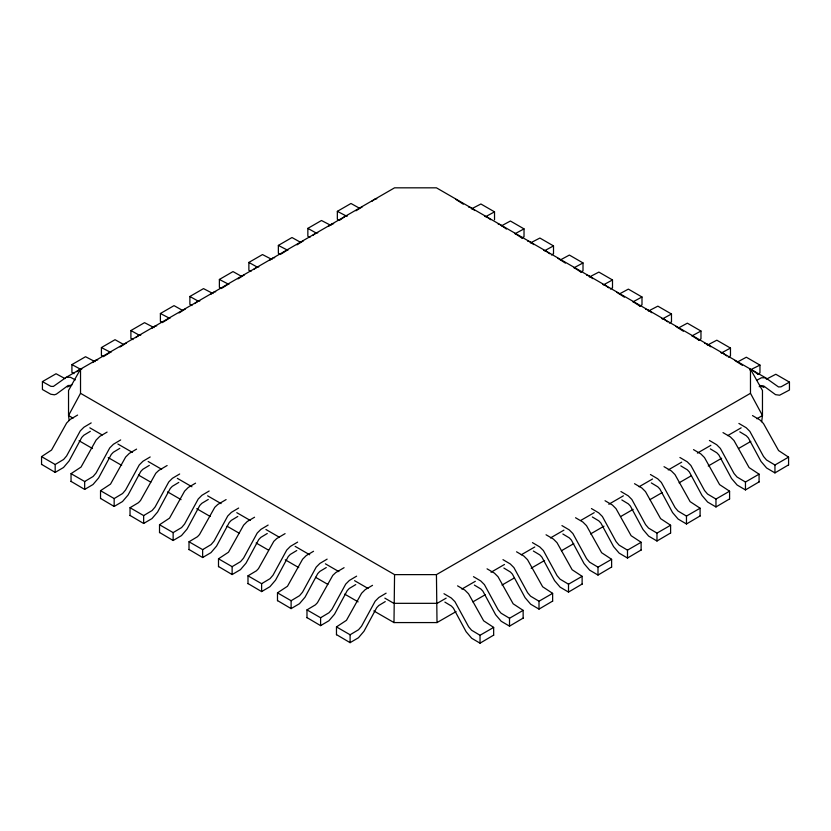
<?xml version="1.0" encoding="UTF-8"?>
<svg xmlns="http://www.w3.org/2000/svg" width="831" height="831" viewBox="0 0 831 831"><rect width="100%" height="100%" fill="white"/><g stroke="black" fill="none" stroke-linecap="round" stroke-linejoin="round"><path stroke-width="1.25" d="M373.815 610.93L393.987 622.575L437.013 622.575L436.441 574.626L750.476 393.312L750.476 369.141L436.441 187.827L394.559 187.827L80.524 369.141L68.537 390.487L68.537 415.531L69.17 420.403M80.524 369.141L80.524 393.312L394.559 574.626L393.987 622.575M761.674 421.618L762.463 415.531L762.463 390.487L750.476 369.141M80.524 393.312L68.537 415.531L73.024 418.118M71.933 384.836L67.353 386.986M81.843 369.057L79.838 369.463L66.21 377.336L53.381 386.436L50.857 386.332L42.423 381.616L42.423 389.51L50.774 394.237L54.42 394.798L56.352 394.143L68.111 385.501L71.082 385.449M76.743 371.706L79.838 369.463M92.615 362.545L95.7 360.301L97.715 359.896M104.176 356.167L110.648 352.084M120.038 347.005L126.509 342.923M135.723 337.646L138.819 335.412L140.834 335.007M151.595 328.484L154.691 326.251L156.695 325.845M163.156 322.116L169.628 318.034M179.029 312.955L185.5 308.872M194.714 303.595L197.809 301.362L199.814 300.947M210.575 294.434L213.671 292.2M222.147 288.056L228.608 283.973M238.009 278.894L244.48 274.812M253.694 269.535L256.789 267.302L258.805 266.896M269.566 260.383L272.651 258.14M281.127 254.006L287.599 249.923M296.989 244.844L303.46 240.761M312.685 235.485L315.77 233.251L317.785 232.846M328.546 226.323L331.642 224.09L333.657 223.684M340.108 219.945L345.27 216.226L347.275 215.811M355.98 210.783L362.451 206.711M371.665 201.434L374.76 199.191L376.765 198.786M91.192 422.906L83.921 427.227L80.275 430.874L66.594 455.98L63.613 459.47L55.178 464.498L41.55 456.635L41.55 464.529M120.682 439.931L113.421 444.253L109.765 447.899L96.084 473.005L93.103 476.495L84.669 481.523L71.04 473.66L71.04 481.554M150.182 456.967L142.911 461.278L139.265 464.934L125.574 490.03L122.593 493.521L114.159 498.558L100.53 490.685L100.53 498.579M179.673 473.992L172.401 478.303L168.755 481.959L155.065 507.055L152.083 510.546L143.649 515.584L130.031 507.71L130.031 515.615M209.163 491.017L201.891 495.328L198.245 498.984L184.555 524.091L181.584 527.571L173.139 532.609L159.521 524.745L159.521 532.64M238.653 508.042L231.382 512.353L227.736 516.009L214.055 541.116L211.074 544.606L202.639 549.634L189.011 541.77L189.011 549.665M268.143 525.067L260.882 529.389L257.226 533.035L243.545 558.141L240.564 561.631L232.129 566.659L218.501 558.796L218.501 566.69M297.643 542.103L290.372 546.414L286.726 550.07L273.035 575.166L270.054 578.656L261.62 583.694L247.991 575.821L247.991 583.715M327.134 559.128L319.862 563.439L316.216 567.095L302.526 592.191L299.544 595.682L291.11 600.72L277.492 592.846L277.492 600.74M356.624 576.153L349.352 580.464L345.706 584.12L332.016 609.216L329.045 612.707L320.6 617.745L306.982 609.881L306.982 617.776M386.114 593.178L378.843 597.489L375.197 601.145L361.516 626.252L358.535 629.742L350.1 634.77L336.472 626.906L336.472 634.801M77.605 415.064L70.303 419.354L66.646 423.01L51.543 450.049L41.55 456.635M107.095 432.089L99.793 436.379L96.147 440.035L81.033 467.074L71.04 473.66M41.55 464.352L55.178 472.392L63.52 467.489L69.098 460.945L81.781 437.397L83.838 435.236L90.319 431.331M136.585 449.114L129.283 453.414L125.637 457.06L110.523 484.099L100.53 490.685M71.04 481.388L84.669 489.417L93.01 484.515L98.588 477.981L111.281 454.432L113.328 452.272L119.809 448.356M167.124 465.526L158.773 470.439L155.823 473.234L140.512 500.522L138.465 502.682L130.031 507.71M100.53 498.413L114.159 506.453L122.5 501.54L128.088 495.006L140.771 471.457L142.818 469.297L149.31 465.391M195.565 483.164L188.263 487.465L184.617 491.121L169.514 518.16L159.521 524.745M130.031 515.438L143.649 523.478L152 518.565L157.578 512.031L170.262 488.483L172.308 486.322L178.8 482.416M226.105 499.587L217.764 504.49L214.803 507.284L199.492 534.572L197.446 536.733L189.011 541.77M159.521 532.463L173.139 540.503L181.49 535.59L187.068 529.056L199.752 505.508L201.798 503.347L208.29 499.441M254.556 517.225L247.254 521.515L243.608 525.171L228.494 552.21L218.501 558.796M189.011 549.488L202.639 557.528L210.981 552.625L216.559 546.081L229.242 522.533L231.298 520.372L237.78 516.466M285.085 533.637L276.744 538.55L273.794 541.345L258.483 568.633L256.426 570.793L247.991 575.821M218.501 566.524L232.129 574.553L240.471 569.65L246.049 563.117L258.742 539.558L260.789 537.408L267.27 533.492M313.536 551.275L306.234 555.575L302.588 559.221L287.474 586.27L277.492 592.846M247.991 583.549L261.62 591.589L269.961 586.676L275.549 580.142L288.232 556.593L290.279 554.433L296.771 550.527M344.076 567.687L335.724 572.601L332.774 575.395L317.463 602.683L315.416 604.843L306.982 609.881M277.492 600.574L291.11 608.614L299.461 603.701L305.039 597.167L317.722 573.619L319.769 571.458L326.261 567.552M372.527 585.336L365.225 589.626L361.568 593.282L346.465 620.321L336.472 626.906M306.982 617.599L320.6 625.639L328.951 620.726L334.529 614.192L347.213 590.644L349.259 588.483L355.751 584.577M336.472 634.624L350.1 642.664L358.441 637.761L364.02 631.217L376.703 607.669L378.759 605.508L385.241 601.602M42.423 381.616L56.051 373.753L65.015 378.604M74.001 373.67L71.923 372.485L71.923 364.591L85.541 356.728L95.025 361.651M103.501 356.644L101.413 355.46L101.413 347.566L115.031 339.702L123.476 344.408M132.991 339.609L130.903 338.435L130.903 330.541L144.532 322.667L154.015 327.601M162.481 322.584L160.393 321.41L160.393 313.505L174.022 305.642L182.456 310.347M191.971 305.559L189.884 304.375L189.884 296.48L203.512 288.617L212.996 293.551M221.462 288.534L219.384 287.349L219.384 279.455L233.002 271.592L241.437 276.297M250.962 271.508L248.874 270.324L248.874 262.43L262.492 254.566L271.976 259.49M280.452 254.483L278.364 253.299L278.364 245.405L291.993 237.531L300.427 242.247M309.942 237.448L307.854 236.274L307.854 228.369L321.483 220.506L330.967 225.44M339.432 220.423L337.344 219.239L337.344 211.344L350.973 203.481L359.408 208.186M494.528 219.748L494.528 211.853L485.564 216.704M521.93 237.957L524.018 236.773L524.018 228.878L515.054 233.729M551.431 254.982L553.508 253.798L553.508 245.903L544.544 250.754M580.921 272.007L583.009 270.833L583.009 262.939L574.044 267.779M610.411 289.043L612.499 287.858L612.499 279.964L603.535 284.815M639.901 306.068L641.989 304.884L641.989 296.989L633.025 301.84M669.391 323.093L671.479 321.909L671.479 314.014L662.515 318.865M698.892 340.118L700.969 338.934L700.969 331.039L692.005 335.89M728.382 357.143L730.47 355.969L730.47 348.075L721.505 352.915M757.872 374.179L759.96 372.994L759.96 365.1L749.967 370.055M759.17 386.727L761.84 385.729L763.772 386.01L775.531 394.652L779.603 395.213L789.45 390.019L789.45 382.125L781.015 386.83L778.491 386.945L765.663 377.835L752.045 369.972L750.029 369.566M446.154 598.143L437.189 603.327L393.811 603.327L384.846 598.143M461.859 589.075L475.322 581.305M491.028 572.247L504.49 564.467M521.307 554.755L534.769 546.985M550.475 537.917L563.937 530.147M580.755 520.435L594.217 512.665M608.801 504.251L623.385 495.827M639.081 486.758L652.543 478.988M668.249 469.92L681.711 462.15M697.406 453.092L710.869 445.312M727.696 435.6L741.159 427.83M756.854 418.762L762.463 415.531L750.476 393.312M437.013 622.575L456.074 611.585M472.881 601.873L485.211 594.757M502.017 585.055L514.347 577.94M531.154 568.227L544.606 560.468M561.413 550.756L573.743 543.64M590.55 533.938L604.002 526.168M620.809 516.466L633.139 509.351M649.946 499.649L662.276 492.523M679.083 482.821L691.413 475.706M708.23 466.004L721.672 458.234M738.489 448.532L750.808 441.417M443.972 593.708L451.275 597.998L454.931 601.654L468.611 626.751L471.593 630.241L480.027 635.279L493.656 627.405L493.656 635.31M473.473 576.672L480.775 580.973L484.421 584.629L498.101 609.725L501.083 613.216L509.517 618.254L523.146 610.38L523.146 618.274M502.963 559.647L510.265 563.948L513.911 567.594L527.602 592.7L530.573 596.191L539.007 601.218L552.636 593.355L552.636 601.249M532.453 542.622L539.755 546.923L543.401 550.569L557.092 575.675L560.063 579.165L568.508 584.193L582.126 576.33L582.126 584.224M561.943 525.597L569.245 529.887L572.891 533.544L586.582 558.65L589.563 562.14L597.998 567.168L611.616 559.305L611.616 567.199M591.433 508.572L598.736 512.862L602.392 516.518L616.072 541.615L619.053 545.105L627.488 550.143L641.117 542.279L641.117 550.174M620.934 491.536L628.236 495.837L631.882 499.493L645.562 524.59L648.544 528.08L656.978 533.118L670.607 525.244L670.607 533.138M650.424 474.511L657.726 478.812L661.372 482.458L675.063 507.564L678.034 511.055L686.468 516.082L700.097 508.219L700.097 516.113M679.914 457.486L687.216 461.787L690.862 465.433L704.553 490.539L707.524 494.03L715.969 499.057L729.587 491.194L729.587 499.088M709.404 440.461L716.706 444.751L720.352 448.408L734.043 473.514L737.024 477.004L745.459 482.032L759.077 474.169L759.077 482.063M738.894 423.436L746.196 427.726L749.853 431.382L763.533 456.479L766.514 459.969L774.949 465.007L788.577 457.143L788.577 465.038M444.876 602.111L451.368 606.017L453.414 608.178L466.108 631.726L471.686 638.26L480.027 643.173L493.656 635.133M474.376 585.086L480.858 588.992L482.904 591.153L495.598 614.701L501.176 621.235L509.517 626.148L523.146 618.108M503.866 568.051L510.348 571.967L512.405 574.128L525.088 597.676L530.666 604.21L539.007 609.113L552.636 601.083M533.357 551.026L539.849 554.931L541.895 557.092L554.578 580.64L560.156 587.185L568.508 592.088L582.126 584.048M562.847 534.001L569.339 537.906L571.385 540.067L584.068 563.615L589.646 570.149L597.998 575.062L611.616 567.022M592.337 516.975L598.829 520.881L600.875 523.042L613.569 546.59L619.147 553.124L627.488 558.037L641.117 549.997M621.837 499.95L628.319 503.856L630.365 506.017L643.059 529.565L648.637 536.099L656.978 541.012L670.607 532.972M651.327 482.925L657.809 486.831L659.866 488.992L672.549 512.54L678.127 519.074L686.468 523.977L700.097 515.947M680.818 465.89L687.31 469.795L689.356 471.956L702.039 495.505L707.617 502.049L715.969 506.952L729.587 498.912M710.308 448.865L716.8 452.77L718.846 454.931L731.529 478.479L737.107 485.013L745.459 489.926L759.077 481.887M739.798 431.84L746.29 435.745L748.336 437.906L761.03 461.454L766.608 467.988L774.949 472.901L788.577 464.861M756.532 380.411L761.456 377.762L765.663 377.835M66.21 377.336L70.417 377.264L75.361 379.892M501.425 225.866L510.4 221.015L524.018 228.878M560.416 259.916L569.38 255.065L583.009 262.939M619.396 293.966L628.361 289.126L641.989 296.989M678.387 328.027L687.351 323.176L700.969 331.039M737.367 362.077L746.331 357.226L759.96 365.1M471.416 208.913L480.9 203.99L494.528 211.853M530.407 242.974L539.89 238.04L553.508 245.903M589.387 277.024L598.871 272.09L612.499 279.964M648.367 311.085L657.861 306.151L671.479 314.014M707.358 345.135L716.841 340.201L730.47 348.075M766.338 379.185L775.822 374.262L789.45 382.125M273.97 257.787L274.666 257.735M214.99 291.847L215.686 291.785M394.559 574.626L436.441 574.626M468.736 207.158L470.741 207.563L474.865 210.544M484.598 216.32L486.613 216.725L490.737 219.706M498.226 224.183L500.231 224.599L506.422 229.065M527.716 241.219L529.731 241.624L533.855 244.605M543.578 250.37L545.593 250.785L549.717 253.767M586.696 275.269L588.712 275.674L592.835 278.655M602.568 284.431L604.584 284.836L608.707 287.817M645.687 309.319L647.692 309.734L651.816 312.716M661.549 318.481L663.564 318.886L667.688 321.867M704.667 343.38L706.682 343.785L710.806 346.766M720.539 352.541L722.544 352.946L726.668 355.928M346.828 216.278L337.344 211.344M287.848 250.328L278.364 245.405M228.868 284.389L219.384 279.455M169.877 318.439L160.393 313.505M110.897 352.5L101.413 347.566M80.887 369.442L71.923 364.591M455.804 199.347L463.303 204.177M514.784 233.397L522.284 238.227M557.902 258.296L565.402 263.115M573.774 267.457L581.274 272.277M616.893 292.346L624.393 297.176M632.755 301.508L640.254 306.338M675.873 326.406L683.373 331.226M691.735 335.568L699.245 340.388M734.853 360.457L742.363 365.287M763.834 387.443L759.939 385.345M316.289 233.085L307.854 228.369M257.309 267.135L248.874 262.43M198.318 301.196L189.884 296.48M139.338 335.246L130.903 330.541M788.577 457.143L778.585 450.558L763.471 423.519L759.825 419.863L752.491 415.583M759.077 474.169L749.095 467.583L733.981 440.544L730.335 436.888L723.001 432.608M729.587 491.194L719.594 484.608L704.491 457.569L700.845 453.913L693.511 449.633M700.097 508.219L690.104 501.633L675.001 474.594L671.344 470.938L664.011 466.669M670.607 525.244L660.614 518.658L645.5 491.62L641.854 487.974L634.52 483.694M641.117 542.279L631.124 535.694L616.01 508.655L612.364 504.999L605.03 500.719M611.616 559.305L601.634 552.719L586.52 525.68L582.874 522.024L575.54 517.744M582.126 576.33L572.133 569.744L557.03 542.705L553.384 539.049L546.05 534.769M552.636 593.355L542.643 586.769L527.54 559.73L523.883 556.074L516.55 551.805M523.146 610.38L513.153 603.794L498.039 576.756L494.393 573.11L487.059 568.83M493.656 627.405L483.663 620.83L468.549 593.791L464.903 590.135L457.569 585.855M89.841 427.83L102.182 434.956M117.888 444.024L132.472 452.438M148.167 461.506L161.63 469.276M177.335 478.344L191.919 486.758M207.615 495.827L221.077 503.596M236.783 512.665L250.245 520.435M265.941 529.503L279.403 537.273M295.109 546.341L309.693 554.755M325.388 563.823L338.851 571.593M354.557 580.661L368.019 588.431M79.07 440.762L92.511 448.532M108.207 457.59L121.658 465.35M138.465 475.062L150.795 482.177M167.602 491.879L181.054 499.649M196.739 508.707L210.191 516.466M226.998 526.168L239.328 533.294M256.135 542.996L268.465 550.112M285.272 559.814L298.724 567.583M315.531 577.285L327.861 584.401M344.668 594.113L358.119 601.873M752.045 369.972L758.225 374.449M774.949 465.007L774.949 472.901M745.459 482.032L745.459 489.926M715.969 499.057L715.969 506.952M686.468 516.082L686.468 523.977M656.978 533.118L656.978 541.012M627.488 550.143L627.488 558.037M597.998 567.168L597.998 575.062M568.508 584.193L568.508 592.088M539.007 601.218L539.007 609.113M509.517 618.254L509.517 626.148M480.027 635.279L480.027 643.173M350.1 634.77L350.1 642.664M320.6 617.745L320.6 625.639M291.11 600.72L291.11 608.614M261.62 583.694L261.62 591.589M232.129 566.659L232.129 574.553M202.639 549.634L202.639 557.528M173.139 532.609L173.139 540.503M143.649 515.584L143.649 523.478M114.159 498.558L114.159 506.453M84.669 481.523L84.669 489.417M55.178 464.498L55.178 472.392"/></g></svg>
